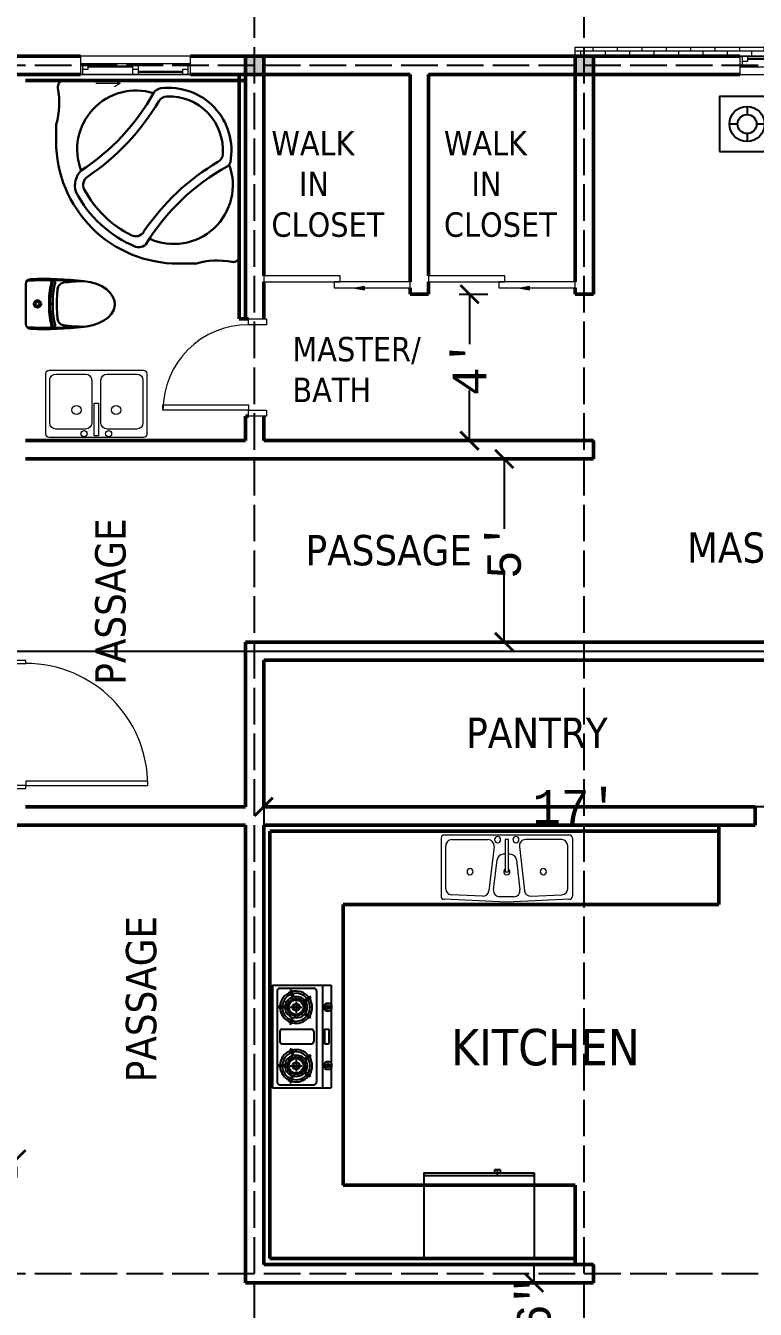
# Model space of a CAD drawing. Header units: inches. Extents: x 8351 to 42256, y 21052 to 33437.
# Drawn here: x 12498.6 to 12737.6, y 24125.3 to 24546 of the extents above; entities that cross this region are included whole.
import ezdxf

# ---------------------------------------------------------------- set-up
doc = ezdxf.new("R2010")
doc.units = ezdxf.units.IN
doc.header["$MEASUREMENT"] = 0
doc.linetypes.add('ACAD_ISO02W100', pattern=[15, 12, -3])
for name, color, linetype, lineweight in [('A-COLS', 52, 'Continuous', 9), ('A-DETL-GENF', 92, 'Continuous', 9), ('A-DIM', 7, 'Continuous', 25), ('A-DOOR', 10, 'Continuous', 13), ('A-DOOR-FRAM', 31, 'Continuous', 20), ('A-GENM', 13, 'Continuous', 9), ('A-GLAZ', 160, 'Continuous', 13), ('A-PLUMBING', 6, 'Continuous', 30), ('A-TEXT', 7, 'Continuous', 25), ('A-WALL', 7, 'Continuous', 35), ('P-SANR-FIXT', 220, 'Continuous', 9)]:
    doc.layers.add(name, color=color, linetype=linetype, lineweight=lineweight)
doc.layers.add('A-FUNTURE', color=241, linetype='Continuous')
doc.layers.add('A-G-BEAM', color=8, linetype='ACAD_ISO02W100')
doc.styles.add('PDF Tahoma', font='tahoma.ttf')
doc.styles.get("Standard").update_dxf_attribs({"font": 'consolab.ttf', "height": 11})
doc.dimstyles.get("Standard").update_dxf_attribs({"dimtxt": 11, "dimasz": 6, "dimexe": 6, "dimexo": 16, "dimgap": 0.09, "dimtad": 0, "dimdec": 0, "dimzin": 0, "dimdsep": 46, "dimlunit": 4, "dimtxsty": 'Standard', "dimblk": 'ARCHTICK', "dimcen": 0.09, "dimclrd": 256, "dimclre": 256, "dimclrt": 256, "dimadec": 0, "dimazin": 0, "dimtfac": 1, "dimtdec": 0, "dimtix": 1, "dimtofl": 0, "dimtmove": 0, "dimatfit": 2, "dimldrblk": 'ARCHTICK', "dimfxl": 1, "dimtolj": 1, "dimtzin": 0, "dimlwd": -1, "dimlwe": -1, "dimarcsym": 0})

# ---------------------------------------------------------------- blocks, each defined once
blk = doc.blocks.new('M_Window-Sliding-Double - 1500 x 1200mm-319048-B-Floorplan')
at = {"layer": 'A-GLAZ'}
for p, q in [((14, 5.85), (16, 6.85)), ((14, 5.85), (16, 4.85)), ((14, 5.85), (22, 5.85)), ((36, 2.85), (-36, 2.85)), ((-36, -3.15), (36, -3.15))]:
    blk.add_line(p, q, dxfattribs=at)
at = {"layer": 'A-GLAZ', "lineweight": 20}
for p, q in [((-36, 2.85), (-36, -3.15)), ((-36, 2.85), (-33.5, 2.85)), ((-35.25, 2.85), (-35.25, -0.65)), ((-33.5, 1.1), (-35.25, 1.1)), ((-33.5, 2.85), (-33.5, 1.1)), ((-0.875, -0.65), (-0.875, 2.85)), ((-0.875, 2.85), (0.875, 2.85)), ((0.875, 1.1), (-0.875, 1.1)), ((0.875, 2.85), (0.875, -0.65)), ((33.5, 1.1), (33.5, -0.65)), ((35.25, 1.1), (33.5, 1.1)), ((35.25, 2.85), (36, 2.85)), ((35.25, 2.85), (35.25, -0.65)), ((36, -3.15), (36, 2.85)), ((-36, -0.65), (-35.25, -0.65)), ((-0.875, -0.65), (0.875, -0.65)), ((33.5, -0.65), (36, -0.65))]:
    blk.add_line(p, q, dxfattribs=at)
at = {"layer": 'A-GLAZ', "lineweight": 9}
for p, q in [((-33.5, 2.85), (-0.875, 2.85)), ((0.875, 2.85), (35.25, 2.85)), ((-35.25, -0.65), (-0.875, -0.65)), ((0.875, -0.65), (33.5, -0.65))]:
    blk.add_line(p, q, dxfattribs=at)
at = {"layer": 'A-GLAZ', "lineweight": 30}
for p, q in [((-33.5, 1.975), (-0.875, 1.975)), ((0.875, 0.225), (33.5, 0.225))]:
    blk.add_line(p, q, dxfattribs=at)
blk = doc.blocks.new('M_Window-Sliding-Double - 1500 x 1200mm 4-319880-B-Floorplan')
at = {"layer": 'A-GLAZ'}
for p, q in [((5, 5.85), (7, 6.85)), ((5, 5.85), (7, 4.85)), ((5, 5.85), (13, 5.85)), ((18, 2.85), (-18, 2.85)), ((-18, -3.15), (18, -3.15))]:
    blk.add_line(p, q, dxfattribs=at)
at = {"layer": 'A-GLAZ', "lineweight": 20}
for p, q in [((-18, 2.85), (-18, -3.15)), ((-18, 2.85), (-15.5, 2.85)), ((-17.25, 2.85), (-17.25, -0.65)), ((-15.5, 1.1), (-17.25, 1.1)), ((-15.5, 2.85), (-15.5, 1.1)), ((-0.875, -0.65), (-0.875, 2.85)), ((-0.875, 2.85), (0.875, 2.85)), ((0.875, 1.1), (-0.875, 1.1)), ((0.875, 2.85), (0.875, -0.65)), ((15.5, 1.1), (15.5, -0.65)), ((17.25, 1.1), (15.5, 1.1)), ((17.25, 2.85), (18, 2.85)), ((17.25, 2.85), (17.25, -0.65)), ((18, -3.15), (18, 2.85)), ((-18, -0.65), (-17.25, -0.65)), ((-0.875, -0.65), (0.875, -0.65)), ((15.5, -0.65), (18, -0.65))]:
    blk.add_line(p, q, dxfattribs=at)
at = {"layer": 'A-GLAZ', "lineweight": 9}
for p, q in [((-15.5, 2.85), (-0.875, 2.85)), ((0.875, 2.85), (17.25, 2.85)), ((-17.25, -0.65), (-0.875, -0.65)), ((0.875, -0.65), (15.5, -0.65))]:
    blk.add_line(p, q, dxfattribs=at)
at = {"layer": 'A-GLAZ', "lineweight": 30}
for p, q in [((-15.5, 1.975), (-0.875, 1.975)), ((0.875, 0.225), (15.5, 0.225))]:
    blk.add_line(p, q, dxfattribs=at)
blk = doc.blocks.new('M_Door-Double-Sliding - 1700 x 2000mm-329587-B-Floorplan')
at = {"layer": 'A-DETL-GENF', "lineweight": 13}
blk.add_hatch(color=256, dxfattribs=at).paths.add_polyline_path([(9.01, 3.47), (9.01, 4.53), (6, 4)], flags=0)
at = {"layer": 'A-DETL-GENF'}
for p, q in [((9.01, 4.53), (6, 4)), ((9.01, 3.47), (9.01, 4.53)), ((18, 4), (6, 4)), ((6, 4), (9.01, 3.47))]:
    blk.add_line(p, q, dxfattribs=at)
at = {"layer": 'A-DOOR', "lineweight": 20}
for p, q in [((0.98, 8), (-24, 8)), ((-24, 8), (-24, 6.03)), ((-24, 6.03), (0.98, 6.03)), ((24, 6.03), (-0.98, 6.03)), ((-0.98, 6.03), (-0.98, 4.06)), ((0.98, 6.03), (0.98, 8)), ((24, 4.06), (24, 6.03)), ((-0.98, 4.06), (24, 4.06))]:
    blk.add_line(p, q, dxfattribs=at)
blk = doc.blocks.new('M_Door-Passage-Single-Vision_Lite - M_Door-Passage-Single-Vision_Lite-332685-B-Floorplan')
at = {"layer": 'A-DOOR', "lineweight": 20}
for p, q in [((12.23, -2.27), (14, -2.27)), ((12.23, -30.27), (12.23, -2.27)), ((14, -2.27), (14, -30.27)), ((14, -30.27), (12.23, -30.27))]:
    blk.add_line(p, q, dxfattribs=at)
at = {"layer": 'A-DOOR', "lineweight": 9}
blk.add_arc((14, -2.27), 28, 180, 270, dxfattribs=at)
at = {"layer": 'A-DOOR-FRAM'}
for p, q in [((-15.97, 3.64), (-14, 3.64)), ((-15.97, -2.27), (-15.97, 3.64)), ((-14, 3.64), (-14, -2.27)), ((14, 3.64), (15.97, 3.64)), ((14, -2.27), (14, 3.64)), ((15.97, 3.64), (15.97, -2.27)), ((-14, -2.27), (-15.97, -2.27)), ((15.97, -2.27), (14, -2.27))]:
    blk.add_line(p, q, dxfattribs=at)
blk = doc.blocks.new('M_Door-Interior-Single-6_Panel-Wood - M_Door-Interior-Single-6_Panel-Wood-335759-B-Floorplan')
at = {"layer": 'A-DOOR', "lineweight": 20}
for p, q in [((20, 42.88), (18.62, 42.88)), ((18.62, 42.88), (18.62, 2.88)), ((20, 2.88), (20, 42.88)), ((18.62, 2.88), (20, 2.88))]:
    blk.add_line(p, q, dxfattribs=at)
at = {"layer": 'A-DOOR', "lineweight": 9}
blk.add_arc((20, 2.88), 40, 90, 180, dxfattribs=at)
at = {"layer": 'A-DOOR-FRAM'}
for p, q in [((-20, 2.88), (-20.98, 2.88)), ((-20.98, 2.88), (-20.98, -3.13)), ((-20, -3.13), (-20, 2.88)), ((20, 2.88), (20, -3.13)), ((20.98, 2.88), (20, 2.88)), ((20.98, -3.13), (20.98, 2.88)), ((-20.98, -3.13), (-20, -3.13)), ((20, -3.13), (20.98, -3.13))]:
    blk.add_line(p, q, dxfattribs=at)
blk = doc.blocks.new('Generic Models 2 - Generic Models 2-343032-B-Floorplan')
at = {"layer": 'A-GENM'}
h = blk.add_hatch(dxfattribs=at)
h.set_pattern_fill('FP_2', color=256, style=0, pattern_type=2)
h.set_pattern_definition([(0, (-159.504, -422.607), (0, 2.667), []), (90, (-159.504, -422.607), (-4, 2.667), [2.667, -2.667])])
h.paths.add_polyline_path([(-69.5, -425.61), (-66.5, -425.61), (-66.5, -287.61), (-138.5, -287.61), (-138.5, -284.59), (-141.5, -284.59), (-141.5, -290.61), (-69.5, -290.61), (-69.5, -422.61), (-249.5, -422.61), (-249.5, -425.61), (-214.82, -425.61)], flags=0)
for p, q in [((-138.5, -284.59), (-141.5, -284.59)), ((-138.5, -287.61), (-138.5, -284.59)), ((-66.5, -287.61), (-138.5, -287.61)), ((-66.5, -425.61), (-66.5, -287.61)), ((-249.5, -425.61), (-249.5, -422.61)), ((-66.5, -425.61), (-249.5, -425.61))]:
    blk.add_line(p, q, dxfattribs=at)
blk = doc.blocks.new('Generic Models 3 - Generic Models 2-343092-B-Floorplan')
at = {"layer": 'A-GENM'}
h = blk.add_hatch(dxfattribs=at)
h.set_pattern_fill('FP_3', color=256, style=0, pattern_type=2)
h.set_pattern_definition([(0, (-159.504, 105.393), (0, 2.667), []), (90, (-159.504, 105.393), (-4, 2.667), [2.667, -2.667])])
h.paths.add_polyline_path([(-141.5, -242.62), (-138.5, -242.62), (-138.5, -95.61), (-66.5, -95.61), (-66.5, 108.39), (-249.5, 108.39), (-249.5, 105.39), (-69.5, 105.39), (-69.5, -92.61), (-141.5, -92.61), (-141.5, -215.61)], flags=0)
for p, q in [((-249.5, 105.39), (-249.5, 108.39)), ((-249.5, 108.39), (-66.5, 108.39)), ((-66.5, -95.61), (-66.5, 108.39)), ((-138.5, -95.61), (-66.5, -95.61)), ((-138.5, -242.62), (-138.5, -95.61)), ((-141.5, -242.62), (-138.5, -242.62))]:
    blk.add_line(p, q, dxfattribs=at)
blk = doc.blocks.new('Refrigerator-2 door - 36 in top')
for p, q in [((0, -26.999999), (36, -26.999999)), ((11, -27.999999), (11, -28.999999)), ((11, -28.999999), (13, -28.999999)), ((12, -26.999999), (12, -28.999999)), ((13, -28.999999), (13, -27.999999))]:
    blk.add_line(p, q)
blk.add_lwpolyline([(0, -27.999999), (0, 0), (36, 0), (36, -27.999999)], close=True)
blk = doc.blocks.new('Sink-Triple-2D - 43_ x 22_-550212-FLOOR-PLAN')
at = {"layer": 'P-SANR-FIXT'}
for p, q in [((-7.49, 25.04), (13.06, 26)), ((13.06, 26), (33.61, 25.04)), ((-8.44, 5), (-8.44, 24.05)), ((-6.94, 21.59), (-6.94, 7.5)), ((5.11, 24.06), (-5.03, 23.59)), ((8.91, 7.73), (7.19, 22.3)), ((9.91, 12.08), (8.74, 21.98)), ((10.73, 24.22), (15.39, 24.22)), ((17.38, 21.98), (16.21, 12.08)), ((17.21, 7.73), (18.92, 22.3)), ((21, 24.06), (31.15, 23.59)), ((33.06, 21.59), (33.06, 7.5)), ((34.56, 5), (34.56, 24.05)), ((13.6, 16.02), (12.53, 16.02)), ((12.53, 16.02), (12.53, 5.5)), ((13.6, 5.5), (13.6, 16.02)), ((11.89, 10.31), (12.53, 10.31)), ((13.6, 10.31), (14.23, 10.31)), ((-4.94, 5.5), (6.92, 5.5)), ((12.53, 5.5), (13.6, 5.5)), ((31.06, 5.5), (19.2, 5.5)), ((-7.44, 4), (33.56, 4))]:
    blk.add_line(p, q, dxfattribs=at)
for centre, radius, start, end in [((-7.44, 24.05), 1, 92.663, 180), ((-4.94, 21.59), 2, 92.663, 180), ((5.21, 22.06), 2, 6.7098, 92.663), ((10.73, 22.22), 2, 90, 186.7098), ((15.39, 22.22), 2, 353.2902, 90), ((20.91, 22.06), 2, 87.337, 173.2902), ((31.06, 21.59), 2, 0, 87.337), ((33.56, 24.05), 1, 0, 87.337), ((1.06, 16), 1, 0, 180), ((13.03, 16.02), 1.02, 0, 180), ((25.06, 16), 1, 0, 180), ((1.06, 16), 1, 180, 0), ((13.03, 16.02), 1.02, 180, 241.2453), ((13.03, 16.02), 1.02, 303.8034, 0), ((25.06, 16), 1, 180, 0), ((11.89, 12.31), 2, 186.7098, 270), ((14.23, 12.31), 2, 270, 353.2902), ((-7.44, 5), 1, 180, 270), ((-4.94, 7.5), 2, 180, 270), ((6.92, 7.5), 2, 270, 6.7098), ((10.06, 5.5), 1, 0, 180), ((10.06, 5.5), 1, 180, 0), ((16.06, 5.5), 1, 0, 180), ((16.06, 5.5), 1, 180, 0), ((19.2, 7.5), 2, 173.2902, 270), ((31.06, 7.5), 2, 270, 0), ((33.56, 5), 1, 270, 0)]:
    blk.add_arc(centre, radius, start, end, dxfattribs=at)
blk = doc.blocks.new('Sink-Double-2D - 33_ x 22_-551010-UPPER-FLOOR')
at = {"layer": 'P-SANR-FIXT'}
for p, q in [((28.56, 26), (-2.44, 26)), ((28.56, 26), (-2.44, 26)), ((-3.44, 25), (-3.44, 5)), ((-3.44, 25), (-3.44, 5)), ((-2.19, 22.75), (-2.19, 8.75)), ((9.56, 24.75), (-0.19, 24.75)), ((11.56, 8.75), (11.56, 22.75)), ((14.56, 22.75), (14.56, 8.75)), ((26.31, 24.75), (16.56, 24.75)), ((28.31, 8.75), (28.31, 22.75)), ((29.56, 5), (29.56, 25)), ((29.56, 5), (29.56, 25)), ((13.81, 15.25), (12.31, 15.25)), ((12.31, 15.25), (12.31, 4.5)), ((13.81, 4.5), (13.81, 15.25)), ((-0.19, 6.75), (9.56, 6.75)), ((12.31, 4.5), (13.81, 4.5)), ((16.56, 6.75), (26.31, 6.75)), ((-2.44, 4), (28.56, 4)), ((-2.44, 4), (28.56, 4))]:
    blk.add_line(p, q, dxfattribs=at)
for centre, radius, start, end in [((-2.44, 25), 1, 90, 180), ((-2.44, 25), 1, 90, 180), ((28.56, 25), 1, 0, 90), ((28.56, 25), 1, 0, 90), ((-0.19, 22.75), 2, 90, 180), ((9.56, 22.75), 2, 360, 90), ((16.56, 22.75), 2, 90, 180), ((26.31, 22.75), 2, 0, 90), ((6.56, 13.02), 1.5, 360, 180), ((6.56, 13.02), 1.5, 180, 360), ((19.56, 13.02), 1.5, 360, 180), ((19.56, 13.02), 1.5, 180, 360), ((-0.19, 8.75), 2, 180, 270), ((9.56, 8.75), 2, 270, 0), ((16.56, 8.75), 2, 180, 270), ((26.31, 8.75), 2, 270, 0), ((-2.44, 5), 1, 180, 270), ((-2.44, 5), 1, 180, 270), ((9.06, 5.25), 1, 360, 180), ((9.06, 5.25), 1, 180, 360), ((17.06, 5.25), 1, 0, 180), ((17.06, 5.25), 1, 180, 360), ((28.56, 5), 1, 270, 360), ((28.56, 5), 1, 270, 0)]:
    blk.add_arc(centre, radius, start, end, dxfattribs=at)
blk = doc.blocks.new('A$C788A0360')
at = {"linetype": 'Continuous'}
for p, q in [((225, 369, -343), (225, 303, -343)), ((147, 225, -343), (81, 225, -343)), ((369, 225, -343), (303, 225, -343)), ((225, 147, -343), (225, 81, -343))]:
    blk.add_line(p, q, dxfattribs=at)
at = {"linetype": 'Continuous', "elevation": -343}
blk.add_lwpolyline([(0, 0), (450, 0), (450, 450), (0, 450)], close=True, dxfattribs=at)
at = {"linetype": 'Continuous'}
for radius in [144, 77.8]:
    blk.add_circle((225, 225, -343), radius, dxfattribs=at)
blk = doc.blocks.new('_ArchTick')
at = {"color": 0, "linetype": 'ByBlock', "const_width": 0.15}
blk.add_lwpolyline([(-0.5, -0.5), (0.5, 0.5)], dxfattribs=at)
blk = doc.blocks.new('*D694')
at = {"layer": 'A-DIM', "transparency": 16777216}
for p, q in [((12665.13, 24134.02), (12665.13, 24140.02)), ((12668.57, 24134.02), (12659.13, 24134.02)), ((12668.57, 24092.02), (12659.13, 24092.02)), ((12665.13, 24092.02), (12665.13, 24086.02))]:
    blk.add_line(p, q, dxfattribs=at)
at = {"layer": 'Defpoints', "color": 0, "transparency": 16777216}
for p in [(12665.13, 24134.02), (12684.57, 24134.02), (12684.57, 24092.02)]:
    blk.add_point(p, dxfattribs=at)
at = {"layer": 'A-DIM', "transparency": 16777216, "xscale": 6, "yscale": 6, "zscale": 6}
for p, rotation in [((12665.13, 24134.02), 270), ((12665.13, 24092.02), 90)]:
    blk.add_blockref('_ArchTick', p, dxfattribs=dict(at, rotation=rotation))
at = {"layer": 'A-DIM', "transparency": 16777216, "insert": (12665.13, 24113.02), "char_height": 11, "attachment_point": 5, "rotation": 90}
blk.add_mtext('\\A1;3\'-6"', dxfattribs=at)
blk = doc.blocks.new('*D696')
at = {"layer": 'A-DIM', "transparency": 16777216}
for p, q in [((12576.57, 24322.02), (12576.57, 24284.02)), ((12780.57, 24322.02), (12780.57, 24284.02)), ((12576.57, 24290.02), (12666.55, 24290.02)), ((12780.57, 24290.02), (12690.6, 24290.02))]:
    blk.add_line(p, q, dxfattribs=at)
at = {"layer": 'Defpoints', "color": 0, "transparency": 16777216}
for p in [(12576.57, 24338.02), (12780.57, 24338.02), (12576.57, 24290.02)]:
    blk.add_point(p, dxfattribs=at)
at = {"layer": 'A-DIM', "transparency": 16777216, "xscale": 6, "yscale": 6, "zscale": 6, "rotation": 180}
blk.add_blockref('_ArchTick', (12576.57, 24290.02), dxfattribs=at)
at = {"layer": 'A-DIM', "transparency": 16777216, "xscale": 6, "yscale": 6, "zscale": 6}
blk.add_blockref('_ArchTick', (12780.57, 24290.02), dxfattribs=at)
at = {"layer": 'A-DIM', "transparency": 16777216, "insert": (12678.57, 24290.02), "char_height": 11, "attachment_point": 5}
blk.add_mtext("\\A1;17'", dxfattribs=at)
blk = doc.blocks.new('*D698')
at = {"layer": 'A-DIM', "transparency": 16777216}
for p, q in [((12360.57, 24174.53), (12400.99, 24174.53)), ((12495.57, 24174.53), (12455.16, 24174.53)), ((12360.57, 24172.02), (12360.57, 24168.53)), ((12495.57, 24172.02), (12495.57, 24168.53))]:
    blk.add_line(p, q, dxfattribs=at)
at = {"layer": 'Defpoints', "color": 0, "transparency": 16777216}
for p in [(12360.57, 24188.02), (12495.57, 24188.02), (12495.57, 24174.53)]:
    blk.add_point(p, dxfattribs=at)
at = {"layer": 'A-DIM', "transparency": 16777216, "xscale": 6, "yscale": 6, "zscale": 6, "rotation": 180}
blk.add_blockref('_ArchTick', (12360.57, 24174.53), dxfattribs=at)
at = {"layer": 'A-DIM', "transparency": 16777216, "xscale": 6, "yscale": 6, "zscale": 6}
blk.add_blockref('_ArchTick', (12495.57, 24174.53), dxfattribs=at)
at = {"layer": 'A-DIM', "transparency": 16777216, "insert": (12428.07, 24174.53), "char_height": 11, "attachment_point": 5}
blk.add_mtext('\\A1;11\'-3"', dxfattribs=at)
blk = doc.blocks.new('*D700')
at = {"layer": 'A-DIM', "transparency": 16777216}
for p, q in [((12668.57, 24404.02), (12649.37, 24404.02)), ((12655.37, 24404.02), (12655.37, 24381.13)), ((12655.37, 24344.02), (12655.37, 24366.9)), ((12668.57, 24344.02), (12649.37, 24344.02))]:
    blk.add_line(p, q, dxfattribs=at)
at = {"layer": 'Defpoints', "color": 0, "transparency": 16777216}
for p in [(12684.57, 24404.02), (12655.37, 24344.02), (12684.57, 24344.02)]:
    blk.add_point(p, dxfattribs=at)
at = {"layer": 'A-DIM', "transparency": 16777216, "xscale": 6, "yscale": 6, "zscale": 6}
for p, rotation in [((12655.37, 24404.02), 90), ((12655.37, 24344.02), 270)]:
    blk.add_blockref('_ArchTick', p, dxfattribs=dict(at, rotation=rotation))
at = {"layer": 'A-DIM', "transparency": 16777216, "insert": (12655.37, 24374.02), "char_height": 11, "attachment_point": 5, "rotation": 90}
blk.add_mtext("\\A1;5'", dxfattribs=at)
blk = doc.blocks.new('*D701')
at = {"layer": 'A-DIM', "transparency": 16777216}
for p, q in [((12640.57, 24458.02), (12649.99, 24458.02)), ((12643.99, 24458.02), (12643.99, 24441.63)), ((12643.99, 24410.02), (12643.99, 24426.41)), ((12592.57, 24410.02), (12649.99, 24410.02))]:
    blk.add_line(p, q, dxfattribs=at)
at = {"layer": 'Defpoints', "color": 0, "transparency": 16777216}
for p in [(12624.57, 24458.02), (12643.99, 24458.02), (12576.57, 24410.02)]:
    blk.add_point(p, dxfattribs=at)
at = {"layer": 'A-DIM', "transparency": 16777216, "xscale": 6, "yscale": 6, "zscale": 6}
for p, rotation in [((12643.99, 24458.02), 90), ((12643.99, 24410.02), 270)]:
    blk.add_blockref('_ArchTick', p, dxfattribs=dict(at, rotation=rotation))
at = {"layer": 'A-DIM', "transparency": 16777216, "insert": (12643.99, 24434.02), "char_height": 11, "attachment_point": 5, "rotation": 90}
blk.add_mtext("\\A1;4'", dxfattribs=at)

msp = doc.modelspace()

# ---------------------------------------------------------------- hatches: boundary and pattern name
at = {"layer": 'A-COLS'}
h = msp.add_hatch(color=1, dxfattribs=at)
h.dxf.hatch_style = 1
h.paths.add_polyline_path([(12576.57, 24530.02), (12576.57, 24536.02), (12570.57, 24536.02), (12570.57, 24530.02)])
h = msp.add_hatch(color=1, dxfattribs=at)
h.dxf.hatch_style = 1
h.paths.add_polyline_path([(12684.57, 24530.02), (12684.57, 24536.02), (12678.57, 24536.02), (12678.57, 24530.02)])

# ---------------------------------------------------------------- linework, layer by layer
at = {"layer": 'A-COLS', "color": 1}
for points in [[(12570.57, 24536.02), (12576.57, 24536.02), (12576.57, 24530.02), (12570.57, 24530.02)], [(12678.57, 24536.02), (12684.57, 24536.02), (12684.57, 24530.02), (12678.57, 24530.02)]]:
    msp.add_lwpolyline(points, close=True, dxfattribs=at)
at = {"layer": 'A-COLS', "color": 7}
for points in [[(12570.57, 24536.02), (12576.57, 24536.02), (12576.57, 24530.02), (12570.57, 24530.02)], [(12678.57, 24536.02), (12684.57, 24536.02), (12684.57, 24530.02), (12678.57, 24530.02)]]:
    msp.add_lwpolyline(points, close=True, dxfattribs=at)
at = {"layer": 'A-FUNTURE'}
for p, q in [((12579.49, 24231.53), (12579.49, 24197.93)), ((12579.49, 24231.53), (12598.69, 24231.53)), ((12580.93, 24229.61), (12580.93, 24199.85)), ((12581.89, 24230.57), (12592.93, 24230.57)), ((12585.21, 24229.75), (12585.86, 24227.68)), ((12585.66, 24229.89), (12586.32, 24227.83)), ((12593.89, 24229.61), (12593.89, 24199.85)), ((12595.81, 24231.53), (12595.81, 24197.93)), ((12598.69, 24231.53), (12598.69, 24225.09)), ((12583.58, 24224.57), (12581.42, 24224.57)), ((12583.58, 24224.09), (12581.42, 24224.09)), ((12583.62, 24223.77), (12584.33, 24223.88)), ((12583.69, 24225.26), (12584.39, 24225.08)), ((12584.37, 24226.6), (12584.93, 24226.14)), ((12585.27, 24224.33), (12589.07, 24224.33)), ((12585.54, 24227.54), (12585.86, 24226.9)), ((12586.98, 24227.93), (12587.02, 24227.21)), ((12587.17, 24226.23), (12587.17, 24222.51)), ((12588.46, 24227.69), (12588.2, 24227.02)), ((12589.72, 24226.88), (12589.21, 24226.37)), ((12590.53, 24225.62), (12589.86, 24225.36)), ((12591.72, 24227.87), (12589.95, 24226.61)), ((12590.77, 24224.14), (12590.05, 24224.18)), ((12592, 24227.48), (12590.23, 24226.22)), ((12596.88, 24224.62), (12596.88, 24224.04)), ((12596.88, 24224.62), (12598.92, 24224.62)), ((12596.88, 24224.04), (12598.91, 24224.04)), ((12584.15, 24222.37), (12584.76, 24222.76)), ((12585.12, 24218.94), (12585.81, 24221)), ((12585.21, 24221.31), (12585.6, 24221.92)), ((12585.57, 24218.79), (12586.26, 24220.85)), ((12586.61, 24220.77), (12586.72, 24221.49)), ((12588.1, 24220.85), (12587.92, 24221.55)), ((12589.44, 24221.53), (12588.98, 24222.09)), ((12590.38, 24222.7), (12589.74, 24223.02)), ((12591.66, 24220.71), (12589.92, 24222)), ((12591.95, 24221.1), (12590.2, 24222.39)), ((12598.69, 24223.59), (12598.69, 24205.96)), ((12581.89, 24216.41), (12581.89, 24213.05)), ((12582.61, 24217.13), (12592.21, 24217.13)), ((12592.93, 24216.41), (12592.93, 24213.05)), ((12596.5, 24217.13), (12597.94, 24217.13)), ((12596.5, 24217.13), (12596.5, 24212.33)), ((12597.94, 24217.13), (12597.94, 24212.33)), ((12582.61, 24212.33), (12592.21, 24212.33)), ((12596.5, 24212.33), (12597.94, 24212.33)), ((12584.37, 24207.4), (12584.93, 24206.94)), ((12585.21, 24210.55), (12585.86, 24208.48)), ((12585.54, 24208.34), (12585.86, 24207.7)), ((12585.66, 24210.69), (12586.32, 24208.63)), ((12586.98, 24208.73), (12587.02, 24208.01)), ((12587.17, 24206.99), (12587.17, 24203.27)), ((12588.46, 24208.49), (12588.2, 24207.82)), ((12589.72, 24207.68), (12589.21, 24207.17)), ((12591.72, 24208.67), (12589.95, 24207.41)), ((12592, 24208.28), (12590.23, 24207.02)), ((12583.58, 24205.37), (12581.42, 24205.37)), ((12583.58, 24204.89), (12581.42, 24204.89)), ((12583.62, 24204.57), (12584.33, 24204.68)), ((12583.69, 24206.06), (12584.39, 24205.88)), ((12584.15, 24203.17), (12584.76, 24203.56)), ((12585.27, 24205.13), (12589.07, 24205.13)), ((12589.44, 24202.33), (12588.98, 24202.89)), ((12590.38, 24203.5), (12589.74, 24203.82)), ((12590.53, 24206.42), (12589.86, 24206.16)), ((12591.66, 24201.51), (12589.92, 24202.8)), ((12590.77, 24204.94), (12590.05, 24204.98)), ((12591.95, 24201.9), (12590.2, 24203.19)), ((12596.88, 24205.49), (12596.88, 24204.91)), ((12596.88, 24205.49), (12598.92, 24205.49)), ((12596.88, 24204.91), (12598.91, 24204.91)), ((12598.69, 24204.46), (12598.69, 24197.93)), ((12581.89, 24198.89), (12592.93, 24198.89)), ((12585.12, 24199.74), (12585.81, 24201.8)), ((12585.21, 24202.11), (12585.6, 24202.72)), ((12585.57, 24199.59), (12586.26, 24201.65)), ((12586.61, 24201.57), (12586.72, 24202.29)), ((12588.1, 24201.65), (12587.92, 24202.35)), ((12579.49, 24197.93), (12598.69, 24197.93))]:
    msp.add_line(p, q, dxfattribs=at)
for centre, radius in [((12587.17, 24224.33), 3.6), ((12587.17, 24224.33), 2.88), ((12587.17, 24224.33), 2.4), ((12587.17, 24224.33), 1.2), ((12587.17, 24224.33), 0.96), ((12587.17, 24205.13), 3.6), ((12587.17, 24205.13), 2.88), ((12587.17, 24205.13), 2.4), ((12587.17, 24205.13), 1.2), ((12587.17, 24205.13), 0.96)]:
    msp.add_circle(centre, radius, dxfattribs=at)
for centre, radius, start, end in [((12581.89, 24229.61), 0.96, 90, 180), ((12587.17, 24224.33), 5.28, 110.148, 177.3947), ((12587.17, 24224.33), 4.56, 110.5597, 176.983), ((12587.17, 24224.33), 5.76, 105.1548, 109.9308), ((12587.17, 24224.33), 5.28, 38.148, 104.9375), ((12587.17, 24224.33), 4.56, 38.5597, 104.5258), ((12592.93, 24229.61), 0.96, 0, 90), ((12587.17, 24224.33), 5.76, 177.612, 182.388), ((12587.17, 24224.33), 5.28, 182.6053, 248.9375), ((12587.17, 24224.33), 4.56, 183.017, 248.5258), ((12587.17, 24224.33), 4.56, 326.5597, 32.5258), ((12587.17, 24224.33), 5.28, 326.148, 32.9375), ((12587.17, 24224.33), 5.76, 33.1548, 37.9308), ((12597.41, 24224.34), 1.23, 157.5, 180), ((12597.41, 24224.34), 1.23, 180, 202.5), ((12597.41, 24224.34), 1.23, 135, 157.5), ((12597.41, 24224.34), 1.23, 202.5, 225), ((12597.71, 24224.34), 1.23, 157.5, 180), ((12597.71, 24224.34), 1.23, 180, 202.5), ((12597.41, 24224.34), 1.23, 112.5, 135), ((12597.71, 24224.34), 1.23, 135, 157.5), ((12597.71, 24224.34), 1.23, 202.5, 225), ((12597.71, 24224.34), 1.23, 112.5, 135), ((12597.41, 24224.34), 1.23, 90, 112.5), ((12597.71, 24224.34), 1.23, 90, 112.5), ((12597.63, 24224.35), 0.468, 34.9148, 145.0852), ((12597.63, 24224.35), 0.468, 221.223, 318.777), ((12597.41, 24224.34), 1.23, 82.9577, 90), ((12597.71, 24224.34), 1.23, 67.5, 90), ((12597.71, 24224.34), 1.23, 45, 67.5), ((12597.71, 24224.34), 1.23, 22.5, 45), ((12597.71, 24224.34), 1.23, 315, 337.5), ((12597.71, 24224.34), 1.23, 0, 22.5), ((12597.71, 24224.34), 1.23, 337.5, 360), ((12587.17, 24224.33), 5.28, 254.148, 320.9375), ((12587.17, 24224.33), 4.56, 254.5597, 320.5258), ((12587.17, 24224.33), 5.76, 321.1548, 325.9308), ((12597.41, 24224.34), 1.23, 225, 247.5), ((12597.71, 24224.34), 1.23, 225, 247.5), ((12597.41, 24224.34), 1.23, 247.5, 270), ((12597.71, 24224.34), 1.23, 247.5, 270), ((12597.41, 24224.34), 1.23, 270, 277.0423), ((12597.71, 24224.34), 1.23, 270, 292.5), ((12597.71, 24224.34), 1.23, 292.5, 315), ((12582.61, 24216.41), 0.72, 90, 180), ((12587.17, 24224.33), 5.76, 249.1548, 253.9308), ((12592.21, 24216.41), 0.72, 0, 90), ((12582.61, 24213.05), 0.72, 180, 270), ((12592.21, 24213.05), 0.72, 270, 0), ((12587.17, 24205.13), 5.28, 110.148, 177.3947), ((12587.17, 24205.13), 4.56, 110.5597, 176.983), ((12587.17, 24205.13), 5.76, 105.1548, 109.9308), ((12587.17, 24205.13), 5.28, 38.148, 104.9375), ((12587.17, 24205.13), 4.56, 38.5597, 104.5258), ((12587.17, 24205.13), 4.56, 326.5597, 32.5258), ((12587.17, 24205.13), 5.28, 326.148, 32.9375), ((12587.17, 24205.13), 5.76, 33.1548, 37.9308), ((12587.17, 24205.13), 5.76, 177.612, 182.388), ((12587.17, 24205.13), 5.28, 182.6053, 248.9375), ((12587.17, 24205.13), 4.56, 183.017, 248.5258), ((12597.41, 24205.21), 1.23, 157.5, 180), ((12597.41, 24205.21), 1.23, 180, 202.5), ((12597.41, 24205.21), 1.23, 135, 157.5), ((12597.41, 24205.21), 1.23, 202.5, 225), ((12597.71, 24205.21), 1.23, 157.5, 180), ((12597.71, 24205.21), 1.23, 180, 202.5), ((12597.41, 24205.21), 1.23, 112.5, 135), ((12597.41, 24205.21), 1.23, 225, 247.5), ((12597.71, 24205.21), 1.23, 135, 157.5), ((12597.71, 24205.21), 1.23, 202.5, 225), ((12597.71, 24205.21), 1.23, 112.5, 135), ((12597.71, 24205.21), 1.23, 225, 247.5), ((12597.41, 24205.21), 1.23, 90, 112.5), ((12597.41, 24205.21), 1.23, 247.5, 270), ((12597.71, 24205.21), 1.23, 90, 112.5), ((12597.71, 24205.21), 1.23, 247.5, 270), ((12597.63, 24205.22), 0.468, 34.9148, 145.0852), ((12597.63, 24205.22), 0.468, 221.223, 318.777), ((12597.41, 24205.21), 1.23, 82.9577, 90), ((12597.41, 24205.21), 1.23, 270, 277.0423), ((12597.71, 24205.21), 1.23, 67.5, 90), ((12597.71, 24205.21), 1.23, 270, 292.5), ((12597.71, 24205.21), 1.23, 45, 67.5), ((12597.71, 24205.21), 1.23, 292.5, 315), ((12597.71, 24205.21), 1.23, 22.5, 45), ((12597.71, 24205.21), 1.23, 315, 337.5), ((12597.71, 24205.21), 1.23, 0, 22.5), ((12597.71, 24205.21), 1.23, 337.5, 360), ((12581.89, 24199.85), 0.96, 180, 270), ((12587.17, 24205.13), 5.76, 249.1548, 253.9308), ((12587.17, 24205.13), 5.28, 254.148, 320.9375), ((12587.17, 24205.13), 4.56, 254.5597, 320.5258), ((12587.17, 24205.13), 5.76, 321.1548, 325.9308), ((12592.93, 24199.85), 0.96, 270, 0)]:
    msp.add_arc(centre, radius, start, end, dxfattribs=at)
at = {"layer": 'A-G-BEAM'}
for p, q in [((12573.57, 23672.02), (12573.57, 24752.02)), ((12573.57, 23672.02), (12573.57, 24752.02)), ((12681.57, 23672.02), (12681.57, 24752.02)), ((12681.57, 23672.02), (12681.57, 24752.02)), ((12006.57, 24533.02), (13110.57, 24533.02)), ((12006.57, 24533.02), (13110.57, 24533.02)), ((11984.77, 24341.02), (13110.57, 24341.02)), ((12006.57, 24341.02), (13110.57, 24341.02)), ((12006.57, 24137.02), (13110.57, 24137.02)), ((12006.57, 24137.02), (13110.57, 24137.02))]:
    msp.add_line(p, q, dxfattribs=at)
at = {"layer": 'A-PLUMBING'}
for p, q in [((12568.57, 24528.02), (12511.11, 24528.02)), ((12568.57, 24470.56), (12568.57, 24528.02)), ((12498.59, 24461.35), (12498.59, 24454.81)), ((12498.59, 24448.27), (12498.59, 24454.81))]:
    msp.add_line(p, q, dxfattribs=at)
msp.add_lwpolyline([(12508.57, 24513.65), (12508.57, 24508.02, 0.414214), (12548.57, 24468.02), (12554.22, 24468.02)], format="xyb", dxfattribs=at)
for radius in [1.18, 0.644]:
    msp.add_circle((12502.42, 24454.81), radius, dxfattribs=at)
for centre, radius, start, end in [((12511.11, 24526.02), 2, 90, 190.873), ((12484.14, 24520.84), 25.46, 343.621, 10.873), ((12534.74, 24505.48), 19.29, 72.6425, 201.2175), ((12475.74, 24560.64), 74.46, 303.4278, 330.4321), ((12543.28, 24522.32), 3.2, 97.2615, 150.4321), ((12544.97, 24519.65), 3.2, 91.9772, 149.3719), ((12545.47, 24505.13), 20.53, 349.1666, 97.2615), ((12545.47, 24505.13), 17.73, 356.1069, 91.9772), ((12475.74, 24560.64), 77.26, 303.8982, 329.3719), ((12559.96, 24504.15), 3.2, 300.3621, 356.1069), ((12521.54, 24493.63), 6.83, 134.5438, 197.532), ((12599.23, 24437.12), 74.49, 120.3621, 146.3448), ((12599.23, 24437.12), 71.69, 118.8582, 148.7688), ((12547.16, 24493.76), 19.29, 245.4622, 20.2487), ((12563.67, 24501.65), 2, 298.8582, 349.1666), ((12520.61, 24493.86), 3.2, 123.8982, 207.9935), ((12549.22, 24509.07), 38.4, 207.0951, 247.6082), ((12549.22, 24509.07), 35.6, 207.9935, 243.1101), ((12534.57, 24480.17), 3.2, 243.1101, 326.3448), ((12535.56, 24477.16), 3.73, 238.732, 309.5176), ((12561.4, 24443.6), 25.45, 79.1252, 106.3851), ((12566.57, 24470.56), 2, 259.1252, 0), ((12500.19, 24461.35), 1.6, 92.5999, 180), ((12506.46, 24290.16), 172.46, 86.3006, 92.4712), ((12504.79, 24359.96), 103.1, 82.8664, 92.5999), ((12530.32, 24455.76), 24.08, 165.6185, 182.2533), ((12506.29, 24461.95), 0.73, 343.3813, 66.4724), ((12506.66, 24461.87), 0.753, 342.3593, 95.9315), ((12530.32, 24455.76), 23.68, 165.6185, 182.2533), ((12529.54, 24455.76), 22.08, 165.6185, 182.4575), ((12507.3, 24461.69), 0.963, 332.2033, 71.9404), ((12563.91, 24454.48), 55.13, 174.6079, 179.6591), ((12511.41, 24459.44), 2.4, 100.4701, 174.6079), ((12517.33, 24418.27), 43.99, 89.6519, 98.297), ((12530.32, 24453.87), 24.08, 177.7467, 194.3815), ((12530.32, 24453.87), 23.68, 177.7467, 194.3815), ((12529.54, 24453.87), 22.08, 177.5425, 194.3815), ((12563.91, 24455.14), 55.13, 180.3409, 185.3921), ((12500.19, 24448.27), 1.6, 180, 267.4001), ((12506.46, 24619.47), 172.46, 267.5288, 273.6994), ((12504.79, 24549.66), 103.1, 267.4001, 277.1336), ((12506.66, 24447.76), 0.753, 264.0685, 17.6407), ((12506.29, 24447.68), 0.73, 293.5276, 16.6187), ((12507.3, 24447.93), 0.963, 288.0596, 27.7967), ((12511.41, 24450.19), 2.4, 185.3921, 259.5299), ((12517.33, 24491.35), 43.99, 261.703, 270.3481)]:
    msp.add_arc(centre, radius, start, end, dxfattribs=at)
msp.add_ellipse((12516.21, 24454.81), major_axis=(-11.57, 0), ratio=0.648116, start_param=1.570796, end_param=4.592942, dxfattribs=at)
at = {"layer": 'A-WALL', "lineweight": 50}
for p, q in [((12516.57, 24536.02), (12480.57, 24536.02)), ((12732.57, 24536.02), (12552.57, 24536.02)), ((12570.57, 24536.02), (12570.57, 24449.98)), ((12576.57, 24464.02), (12576.57, 24536.02)), ((12678.57, 24536.02), (12678.57, 24462.05)), ((12684.57, 24458.02), (12684.57, 24536.02)), ((12492.57, 24530.02), (12516.57, 24530.02)), ((12498.57, 24528.02), (12570.57, 24528.02)), ((12552.57, 24530.02), (12570.57, 24530.02)), ((12568.57, 24530.02), (12568.57, 24449.98)), ((12570.57, 24530.02), (12624.57, 24530.02)), ((12624.57, 24530.02), (12624.57, 24462.05)), ((12630.57, 24530.02), (12678.57, 24530.02)), ((12630.57, 24464.02), (12630.57, 24530.02)), ((12678.57, 24530.02), (12732.57, 24530.02)), ((12576.57, 24449.98), (12576.57, 24462.05)), ((12624.57, 24460.08), (12624.57, 24458.02)), ((12630.57, 24458.02), (12630.57, 24462.05)), ((12678.57, 24460.08), (12678.57, 24458.02)), ((12624.57, 24458.02), (12630.57, 24458.02)), ((12678.57, 24458.02), (12684.57, 24458.02)), ((12568.57, 24449.98), (12571.56, 24449.98)), ((12570.57, 24418.05), (12570.57, 24410.02)), ((12571.56, 24418.05), (12570.57, 24418.05)), ((12576.57, 24410.02), (12576.57, 24418.05)), ((12570.57, 24410.02), (12498.57, 24410.02)), ((12684.57, 24410.02), (12576.57, 24410.02)), ((12684.57, 24404.02), (12684.57, 24410.02)), ((12498.57, 24404.02), (12684.57, 24404.02)), ((12570.57, 24344.02), (12570.57, 24290.02)), ((12858.57, 24344.02), (12570.57, 24344.02)), ((12576.57, 24290.02), (12576.57, 24338.02)), ((12576.57, 24338.02), (12780.57, 24338.02)), ((12570.57, 24290.02), (12498.57, 24290.02)), ((12737.61, 24290.02), (12576.57, 24290.02)), ((12737.61, 24284.02), (12737.61, 24290.02)), ((12492.57, 24284.02), (12570.57, 24284.02)), ((12570.57, 24284.02), (12570.57, 24134.02)), ((12576.57, 24284.02), (12737.61, 24284.02)), ((12576.57, 24140.02), (12576.57, 24284.02)), ((12725.61, 24258.02), (12725.61, 24284.02)), ((12578.57, 24282.02), (12725.61, 24282.02)), ((12578.57, 24142.02), (12578.57, 24282.02)), ((12602.57, 24258.02), (12725.61, 24258.02)), ((12602.57, 24166.02), (12602.57, 24258.02)), ((12678.57, 24166.02), (12602.57, 24166.02)), ((12678.57, 24140.02), (12678.57, 24166.02)), ((12684.57, 24140.02), (12576.57, 24140.02)), ((12678.57, 24142.02), (12578.57, 24142.02)), ((12684.57, 24134.02), (12684.57, 24140.02)), ((12570.57, 24134.02), (12684.57, 24134.02))]:
    msp.add_line(p, q, dxfattribs=at)

# ---------------------------------------------------------------- block references
at = {"layer": 'A-DOOR'}
for p in [(12600.57, 24456.02), (12654.57, 24456.02)]:
    msp.add_blockref('M_Door-Double-Sliding - 1700 x 2000mm-329587-B-Floorplan', p, dxfattribs=at)
at = {"layer": 'A-DOOR', "rotation": 269.9999999999999}
for name, p in [('M_Door-Passage-Single-Vision_Lite - M_Door-Passage-Single-Vision_Lite-332685-B-Floorplan', (12573.82, 24434.02)), ('M_Door-Interior-Single-6_Panel-Wood - M_Door-Interior-Single-6_Panel-Wood-335759-B-Floorplan', (12495.7, 24317.02))]:
    msp.add_blockref(name, p, dxfattribs=at)
at = {"layer": 'A-FUNTURE', "ltscale": 120, "xscale": 0.04, "yscale": 0.04, "zscale": 0.04}
msp.add_blockref('A$C788A0360', (12725.9, 24504.78, 13.71), dxfattribs=at)
at = {"layer": 'A-FUNTURE', "rotation": 180}
msp.add_blockref('Refrigerator-2 door - 36 in top', (12665.13, 24142.05), dxfattribs=at)
at = {"layer": 'A-GENM'}
for name in ['Generic Models 3 - Generic Models 2-343092-B-Floorplan', 'Generic Models 2 - Generic Models 2-343032-B-Floorplan']:
    msp.add_blockref(name, (12928.08, 24430.62), dxfattribs=at)
at = {"layer": 'A-GLAZ'}
msp.add_blockref('M_Window-Sliding-Double - 1500 x 1200mm-319048-B-Floorplan', (12768.57, 24533.17), dxfattribs=at)
at = {"layer": 'A-GLAZ', "rotation": 180}
msp.add_blockref('M_Window-Sliding-Double - 1500 x 1200mm 4-319880-B-Floorplan', (12534.57, 24532.87), dxfattribs=at)
at = {"layer": 'A-PLUMBING', "xscale": -1}
msp.add_blockref('Sink-Double-2D - 33_ x 22_-551010-UPPER-FLOOR', (12534.78, 24407.06), dxfattribs=at)
at = {"layer": 'A-PLUMBING', "rotation": 179.9999999999999}
msp.add_blockref('Sink-Triple-2D - 43_ x 22_-550212-FLOOR-PLAN', (12669.23, 24284.75), dxfattribs=at)

# ---------------------------------------------------------------- texts
at = {"layer": 'A-TEXT', "color": 7, "attachment_point": 7, "style": 'PDF Tahoma'}
for s, insert, char_height, width in [('WALK\\P   IN\\PCLOSET', (12579.08, 24476.68), 8, 68.0922), ('WALK\\P   IN\\PCLOSET', (12635.59, 24476.68), 8, 68.0922), ('PASSAGE', (12590.28, 24368.96), 9.944, 87.4659), ('PANTRY', (12642.9, 24309.32), 9.944, 68.0922)]:
    msp.add_mtext(s, dxfattribs=dict(at, insert=insert, char_height=char_height, width=width))
for s, insert, char_height in [('MASTER/\\PBATH', (12585.96, 24422.66), 8), ('MASTER/BEDROOM', (12715.23, 24368.74), 9.944), ('KITCHEN', (12637.94, 24205.07), 11.933)]:
    msp.add_mtext(s, dxfattribs=dict(at, insert=insert, char_height=char_height))
at = {"layer": 'A-TEXT', "color": 7, "char_height": 9.944, "width": 87.4659, "attachment_point": 7, "rotation": 90, "style": 'PDF Tahoma'}
for insert in [(12531.48, 24330.03), (12541.55, 24199.74)]:
    msp.add_mtext('PASSAGE', dxfattribs=dict(at, insert=insert))

# ---------------------------------------------------------------- dimensions: what is measured, and where the dimension line sits
at = {"layer": 'A-DIM'}
for base, p1, p2, picture, middle in [((12643.99, 24458.02), (12576.57, 24410.02), (12624.57, 24458.02), '*D701', (12643.99, 24434.02)), ((12655.37, 24344.02), (12684.57, 24404.02), (12684.57, 24344.02), '*D700', (12655.37, 24374.02)), ((12665.13, 24134.02), (12684.57, 24092.02), (12684.57, 24134.02), '*D694', (12665.13, 24113.02))]:
    dim = msp.add_linear_dim(base=base, p1=p1, p2=p2, angle=90, dimstyle='Standard', dxfattribs=at)
    dim.commit()
    dim.dimension.update_dxf_attribs({"geometry": picture, "text_midpoint": middle})
for base, p1, p2, picture, middle in [((12576.57, 24290.02), (12780.57, 24338.02), (12576.57, 24338.02), '*D696', (12678.57, 24290.02)), ((12495.57, 24174.53), (12360.57, 24188.02), (12495.57, 24188.02), '*D698', (12428.07, 24174.53))]:
    dim = msp.add_linear_dim(base=base, p1=p1, p2=p2, dimstyle='Standard', dxfattribs=at)
    dim.commit()
    dim.dimension.update_dxf_attribs({"geometry": picture, "text_midpoint": middle})

doc.saveas('drawing.dxf')
